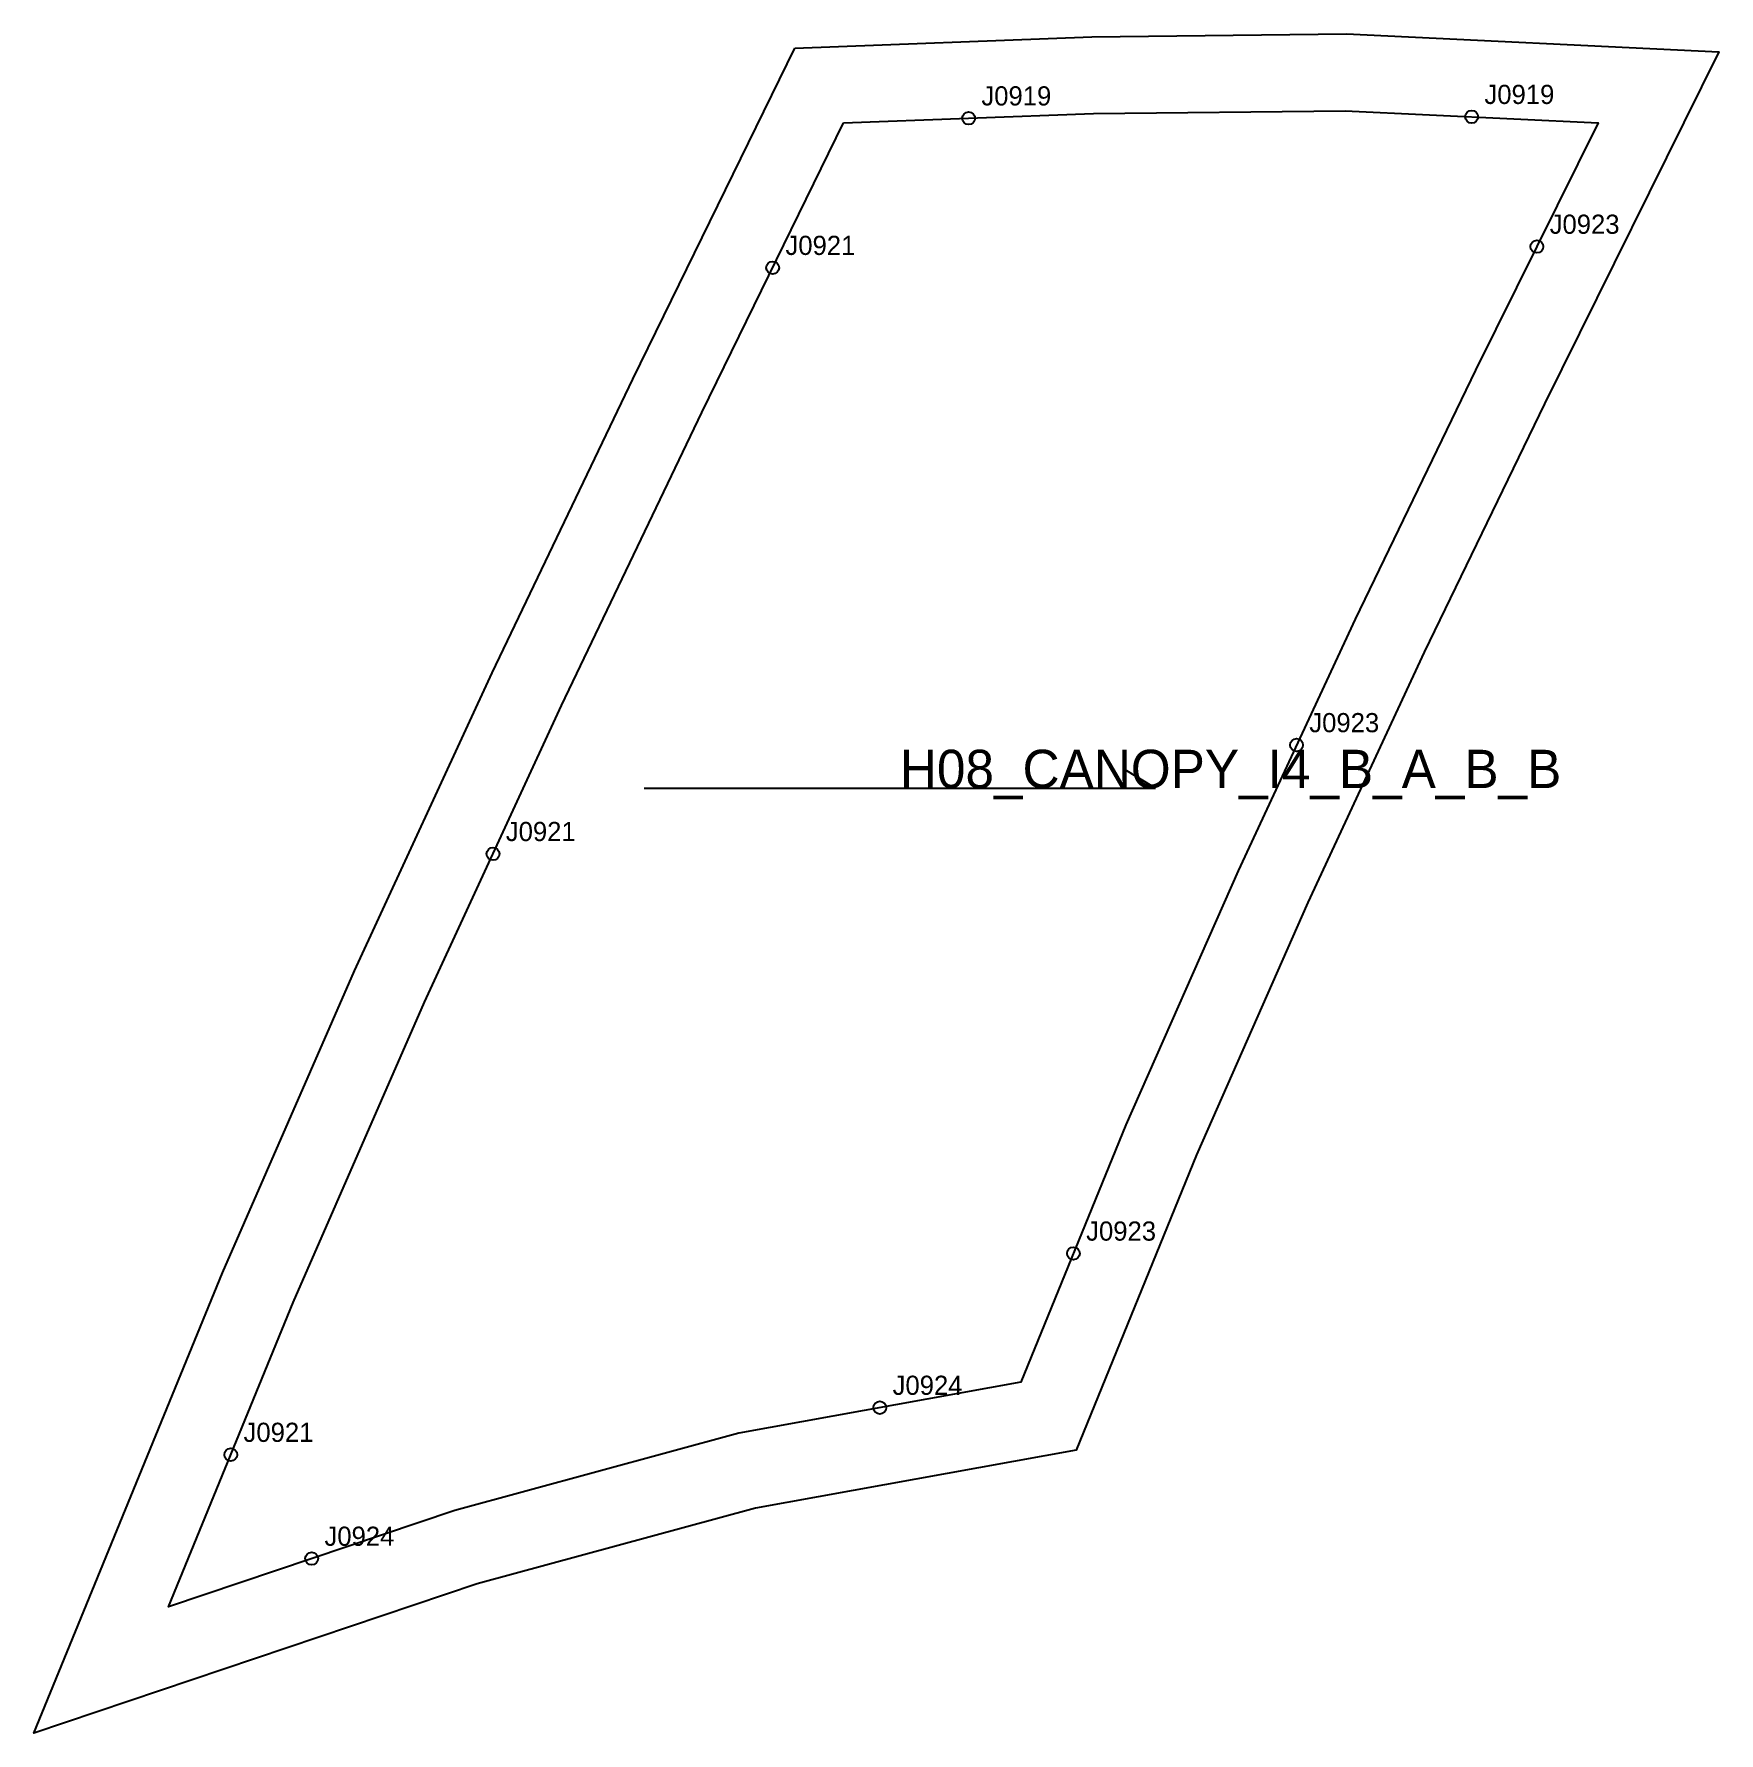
# Model space of a CAD drawing. Header units: millimetres. Extents: x -127 to 137, y -252 to 14.
import ezdxf

# ---------------------------------------------------------------- set-up
doc = ezdxf.new("R2010")
doc.units = ezdxf.units.MM
for name, color, linetype in [('CUT', 1, 'Continuous'), ('GRAIN', 3, 'Continuous'), ('LABEL', 7, 'Continuous'), ('NOTCH', 2, 'Continuous'), ('SEW', 5, 'Continuous')]:
    doc.layers.add(name, color=color, linetype=linetype)

msp = doc.modelspace()

# ---------------------------------------------------------------- linework, layer by layer
at = {"layer": 'CUT'}
msp.add_lwpolyline([(-7.63, 11.72), (38.84, 13.46), (78.69, 13.92), (136.96, 11.1), (109.65, -43.97), (90.86, -82.82), (72.65, -121.97), (55.22, -161.45), (36.37, -207.66), (-13.75, -216.73), (-57.3, -228.58), (-126.65, -251.93), (-97.17, -179.91), (-76.48, -132.66), (-54.99, -86.05), (-32.95, -40.09), (-7.63, 11.72)], close=True, dxfattribs=at)
at = {"layer": 'GRAIN'}
for p, q in [((48.82, -104.08), (43.82, -101.08)), ((-31.18, -104.08), (48.82, -104.08))]:
    msp.add_line(p, q, dxfattribs=at)
at = {"layer": 'NOTCH'}
for centre in [(19.57, 0.73), (98.27, 0.96), (108.47, -19.35), (-11.08, -22.66), (70.87, -97.34), (-54.83, -114.37), (35.96, -176.89), (5.68, -201.02), (-95.86, -208.38), (-83.2, -224.64)]:
    msp.add_circle(centre, 1, dxfattribs=at)
at = {"layer": 'SEW'}
msp.add_lwpolyline([(0, 0), (39.13, 1.47), (78.47, 1.91), (118.06, 0), (98.87, -38.69), (80.02, -77.67), (61.72, -117.01), (44.17, -156.76), (27.75, -197.02), (-16.4, -205.02), (-60.79, -217.09), (-105.6, -232.18), (-86.12, -184.59), (-65.53, -137.58), (-44.13, -91.15), (-22.15, -45.32)], close=True, dxfattribs=at)

# ---------------------------------------------------------------- texts
at = {"layer": 'LABEL'}
for s, height, p in [('J0919', 3, (21.57, 2.73)), ('J0919', 3, (100.27, 2.96)), ('J0923', 3, (110.47, -17.35)), ('J0921', 3, (-9.08, -20.66)), ('J0923', 3, (72.87, -95.34)), ('H08_CANOPY_I4_B_A_B_B', 6, (8.82, -104.08)), ('J0921', 3, (-52.83, -112.37)), ('J0923', 3, (37.96, -174.89)), ('J0924', 3, (7.68, -199.02)), ('J0921', 3, (-93.86, -206.38)), ('J0924', 3, (-81.2, -222.64))]:
    msp.add_text(s, height=height, dxfattribs=at).set_placement(p)

doc.saveas('drawing.dxf')
